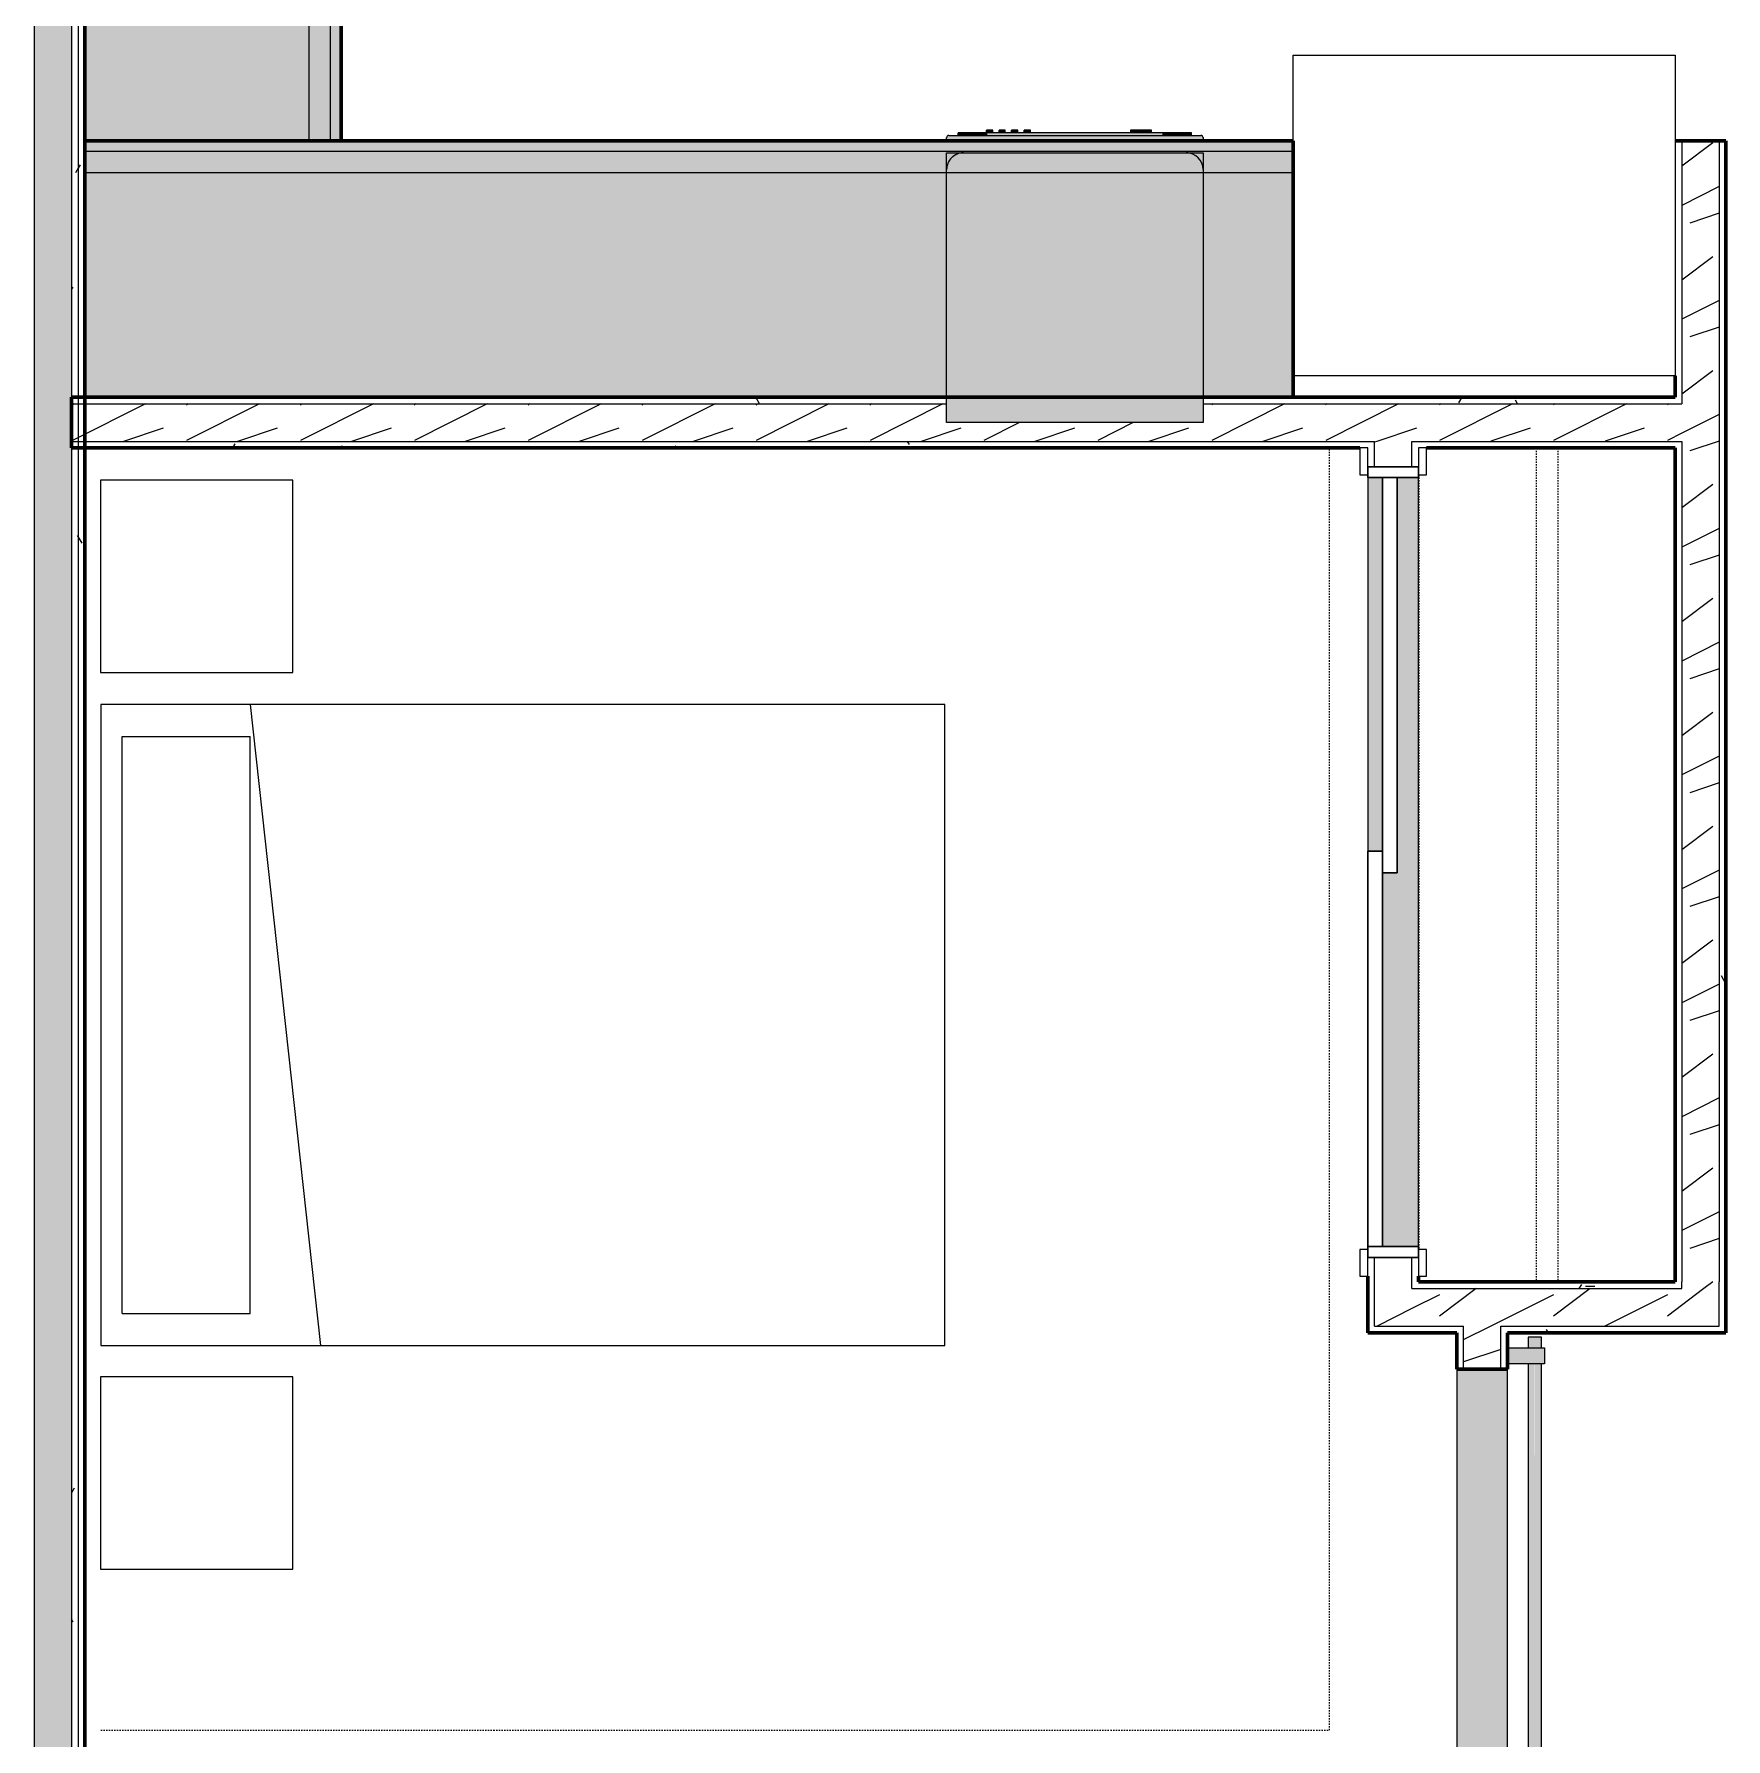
# Model space of a CAD drawing. Header units: inches. Extents: x -4061 to -1937, y 9836 to 11171.
# Drawn here: x -3407.7 to -3249.3, y 10524 to 10683.5 of the extents above; entities that cross this region are included whole.
import ezdxf

# ---------------------------------------------------------------- set-up
doc = ezdxf.new("R2010")
doc.units = ezdxf.units.IN
doc.header["$MEASUREMENT"] = 0
doc.linetypes.add('Dash', pattern=[0.25, 0.125, -0.125])
for name, color, linetype, lineweight in [('0-1', 7, 'Continuous', 5), ('0-2', 250, 'Continuous', 9), ('A-DOOR-1', 250, 'Continuous', 9), ('A-DOOR-2', 50, 'Continuous', 30), ('A-DOOR-3', 90, 'Continuous', 18), ('A-DOOR-4', 135, 'Continuous', 18), ('A-DOOR-5', 7, 'Continuous', 18), ('A-DOOR-6', 10, 'Continuous', 60), ('A-DOOR-FRAM-1', 50, 'Continuous', 30), ('A-WALL', 113, 'Continuous', 18), ('A-WALL-1', 8, 'Continuous', 5), ('A-WALL-2', 10, 'Continuous', 60), ('A-WALL-3', 7, 'Continuous', 18), ('A-WALL-PATT-1', 250, 'Continuous', 9), ('A-WALL-PATT-2', 253, 'Continuous', 9), ('A-WALL-PATT-4', 111, 'Continuous', 9), ('I-FURN-1', 250, 'Continuous', 9), ('I-FURN-HDLN-1', 250, 'Dash', 9), ('I-WALL-2', 2, 'Continuous', 60), ('Q-CASE-1', 253, 'Continuous', 9), ('Q-CASE-2', 10, 'Continuous', 60), ('Q-CASE-3', 250, 'Continuous', 9), ('Q-CASE-HDLN-1', 250, 'Dash', 9), ('Q-SPCQ-1', 250, 'Continuous', 9), ('Q-SPCQ-2', 55, 'Continuous', 9)]:
    doc.layers.add(name, color=color, linetype=linetype, lineweight=lineweight)
pattern_1 = [(0, (-88.066, -241.96), (20.48, 5.12), [0.845, -14.515, 0.845, -14.515, -81.92]), (0, (-88.066, -241.96), (20.48, 5.12), [-30.72, 0.845, -29.875, 0.845, -14.515, -35.84]), (0, (-88.066, -241.96), (20.48, 5.12), [-76.8, 0.845, -9.395, 0.845, -24.755]), (120, (-80.386, -239.4), (-14.67405, 15.1762003), [0.845, -14.515, 0.845, -14.515, -81.92]), (120, (-80.386, -239.4), (-14.67405, 15.1762003), [-30.72, 0.845, -29.875, 0.845, -14.515, -35.84]), (120, (-80.386, -239.4), (-14.67405, 15.1762003), [-76.8, 0.845, -9.395, 0.845, -24.755]), (240, (-77.826, -229.16), (-5.80595, -20.2962003), [0.845, -14.515, 0.845, -14.515, -81.92]), (240, (-77.826, -229.16), (-5.80595, -20.2962003), [-30.72, 0.845, -29.875, 0.845, -14.515, -35.84]), (240, (-77.826, -229.16), (-5.80595, -20.2962003), [-76.8, 0.845, -9.395, 0.845, -24.755])]
pattern_2 = [(216.87, (-83.801, -231.298), (31.9871619, 21.32545714), [5.331, -47.981]), (206.565, (-77.404, -234.497), (-10.662476, -10.6620098), [11.921, -11.921]), (198.435, (-77.404, -239.828), (-21.3244936, -10.6625869), [6.744, -26.974])]

# ---------------------------------------------------------------- blocks, each defined once
blk = doc.blocks.new('FOLDING_SLIDING CLOSET - 72_ x 80_-1372823-ENLARGED RCP - 2ND FLOOR PLAN - WEST')
at = {"layer": 'A-DOOR-1'}
for p, q in [((-36.25, 3), (-38.75, 3)), ((-38.75, 3), (-38.75, 2.25)), ((-38.75, 2.25), (-36.25, 2.25)), ((-36.25, 2.25), (-36.25, 3)), ((38.75, 3), (36.25, 3)), ((36.25, 3), (36.25, 2.25)), ((36.25, 2.25), (38.75, 2.25)), ((38.75, 2.25), (38.75, 3)), ((-36.25, -2.5), (-38.75, -2.5)), ((-38.75, -2.5), (-38.75, -3.25)), ((-36.25, -3.25), (-36.25, -2.5)), ((38.75, -2.5), (36.25, -2.5)), ((36.25, -2.5), (36.25, -3.25)), ((38.75, -3.25), (38.75, -2.5)), ((-38.75, -3.25), (-36.25, -3.25)), ((36.25, -3.25), (38.75, -3.25))]:
    blk.add_line(p, q, dxfattribs=at)
at = {"layer": 'A-DOOR-2'}
for p, q in [((1, 2.25), (-36, 2.25)), ((-36, 2.25), (-36, 0.875)), ((1, 0.875), (1, 2.25)), ((-36, 0.875), (1, 0.875)), ((36, 0.875), (-1, 0.875)), ((-1, 0.875), (-1, -0.5)), ((36, -0.5), (36, 0.875)), ((-1, -0.5), (36, -0.5))]:
    blk.add_line(p, q, dxfattribs=at)
at = {"layer": 'A-DOOR-FRAM-1'}
for p, q in [((-36, 2.25), (-37, 2.25)), ((-37, 2.25), (-37, -2.5)), ((-36, -2.5), (-36, 2.25)), ((36, 2.25), (36, -2.5)), ((37, 2.25), (36, 2.25)), ((37, -2.5), (37, 2.25)), ((-37, -2.5), (-36, -2.5)), ((36, -2.5), (37, -2.5))]:
    blk.add_line(p, q, dxfattribs=at)
blk = doc.blocks.new('Refrigerator_-_Side-by-Side_6047 - 36_ X 30_-1372843-ENLARGED RCP - 2ND FLOOR PLAN - WEST')
at = {"layer": 'Q-SPCQ-1'}
for p, q in [((-17.88, 15.58), (17.87, 15.58)), ((-17.88, -14.42), (-17.88, 15.58)), ((17.87, 15.58), (17.87, -14.42)), ((17.87, -14.42), (-17.88, -14.42))]:
    blk.add_line(p, q, dxfattribs=at)
blk = doc.blocks.new('OD_CW_Base Cabinet - OD_CW_Base Cabinet-1965007-ENLARGED RCP - 2ND FLOOR PLAN - WEST')
at = {"layer": 'Q-CASE-1'}
for points in [[(0.74, 3), (113.84, 3), (113.84, 24), (0.74, 24), (0.74, 13.84)], [(24.03, 1), (113.84, 1), (113.84, 3), (33.18, 3), (33.18, 1.13), (9.18, 1.13), (9.18, 3), (0.74, 3), (0.74, 1), (16.37, 1)], [(113.84, 0), (113.84, 1), (0.74, 1), (0.74, 0), (92.84, 0)]]:
    blk.add_hatch(color=256, dxfattribs=at).paths.add_polyline_path(points, flags=0)
at = {"layer": 'Q-CASE-2'}
for p, q in [((113.84, 24), (0.74, 24)), ((0.74, 24), (0.74, 0)), ((113.84, 0), (113.84, 24)), ((0.74, 0), (113.84, 0))]:
    blk.add_line(p, q, dxfattribs=at)
at = {"layer": 'Q-CASE-3'}
for p, q in [((0.74, 24), (0.74, 3)), ((0.74, 24), (113.84, 24)), ((113.84, 3), (113.84, 24)), ((0.74, 3), (113.84, 3)), ((113.84, 1), (113.84, 3)), ((0.74, 1), (113.84, 1)), ((0.74, 1), (113.84, 1)), ((0.74, 0), (92.84, 0)), ((113.84, 0), (113.84, 1))]:
    blk.add_line(p, q, dxfattribs=at)
blk = doc.blocks.new('Dishwasher_15404 - 34_ counter-V3-ENLARGED RCP - 2ND FLOOR PLAN - WEST')
at = {"layer": 'Q-SPCQ-2'}
h = blk.add_hatch(color=256, dxfattribs=at)
h.paths.add_polyline_path([(25.25, 1.57), (25.24, 22.52), (25.17, 22.9), (24.98, 23.29), (24.74, 23.58), (24.46, 23.79), (24.08, 23.95), (23.68, 24), (23.38, 24), (23.38, 0), (23.68, 0), (24.08, 0.05), (24.46, 0.21), (24.83, 0.52), (25.04, 0.79), (25.2, 1.17)], flags=0)
h.paths.add_polyline_path([(2.37, 0), (2.37, 24), (0, 24), (0, 0)], flags=0)
h = blk.add_hatch(color=256, dxfattribs=at)
h.paths.add_polyline_path([(25.25, 22.43), (25.25, 24), (23.68, 24), (24.08, 23.95), (24.46, 23.79), (24.83, 23.48), (25.04, 23.21), (25.22, 22.75), (25.24, 22.52)], flags=0)
h.paths.add_polyline_path([(25.25, 0), (25.25, 1.57), (25.2, 1.17), (24.96, 0.67), (24.74, 0.42), (24.46, 0.21), (24.08, 0.05), (23.68, 0), (25.2, 0)], flags=0)
for points in [[(26.87, 14.85), (26.85, 23.86), (26.82, 23.94), (26.63, 24), (26.37, 24), (26.37, 0), (26.73, 0.01), (26.82, 0.06), (26.87, 0.2), (26.87, 7.19)], [(25, 23.26), (24.96, 23.33), (24.98, 23.29)], [(27.12, 22.91), (26.87, 22.91), (26.87, 21.39), (27.12, 21.39), (27.12, 22.68)], [(27.12, 20.19), (27.12, 21.39), (26.87, 21.39), (26.87, 20.19)], [(27.12, 3.81), (27.12, 20.19), (26.87, 20.19), (26.87, 3.81)], [(27.37, 20.19), (27.37, 20.28), (27.12, 20.28), (27.12, 19.69), (27.37, 19.69)], [(27.37, 18.51), (27.37, 19.1), (27.12, 19.1), (27.12, 18.51)], [(27.37, 17.33), (27.37, 17.92), (27.12, 17.92), (27.12, 17.33)], [(27.37, 16.15), (27.37, 16.74), (27.12, 16.74), (27.12, 16.15)], [(27.37, 6.06), (27.37, 6.79), (27.12, 6.79), (27.12, 5.81), (27.37, 5.81)], [(27.37, 5.81), (27.12, 5.81), (27.12, 4.82), (27.37, 4.82), (27.37, 5.55)], [(27.12, 2.99), (27.12, 3.81), (26.87, 3.81), (26.87, 2.61), (27.12, 2.61), (27.12, 2.78)], [(27.12, 2.61), (26.87, 2.61), (26.87, 1.09), (27.12, 1.09)]]:
    blk.add_hatch(color=256, dxfattribs=at).paths.add_polyline_path(points, flags=0)
at = {"layer": 'Q-SPCQ-1'}
for p, q in [((0, 24), (23.68, 24)), ((0, 0), (0, 24)), ((23.68, 24), (25.25, 24)), ((25.25, 24), (25.25, 22.43)), ((26.37, 24), (26.68, 24)), ((25.25, 22.43), (25.25, 1.57)), ((26.87, 23.8), (26.87, 0.2)), ((26.87, 22.91), (27.12, 22.91)), ((27.12, 21.39), (27.12, 22.91)), ((27.12, 20.19), (27.12, 21.39)), ((27.12, 20.28), (27.37, 20.28)), ((27.12, 3.81), (27.12, 20.19)), ((27.12, 19.69), (27.37, 19.69)), ((27.37, 19.69), (27.37, 20.28)), ((27.12, 19.1), (27.37, 19.1)), ((27.12, 18.51), (27.37, 18.51)), ((27.12, 17.92), (27.37, 17.92)), ((27.37, 17.33), (27.37, 17.92)), ((27.37, 18.51), (27.37, 19.1)), ((27.12, 17.33), (27.37, 17.33)), ((27.12, 16.74), (27.37, 16.74)), ((27.12, 16.15), (27.37, 16.15)), ((27.37, 16.15), (27.37, 16.74)), ((27.37, 6.79), (27.12, 6.79)), ((27.37, 5.81), (27.37, 6.79)), ((27.12, 4.82), (27.37, 4.82)), ((27.37, 4.82), (27.37, 5.81)), ((27.12, 2.61), (27.12, 3.81)), ((27.12, 1.09), (27.12, 2.61)), ((23.68, 0), (0, 0)), ((25.25, 1.57), (25.25, 0)), ((26.87, 1.09), (27.12, 1.09)), ((25.25, 0), (23.68, 0)), ((26.68, 0), (26.37, 0))]:
    blk.add_line(p, q, dxfattribs=at)
for centre, radius, start, end in [((23.68, 22.43), 1.57, 360, 90), ((26.68, 23.8), 0.197, 360, 90), ((23.68, 22.43), 1.57, 32.077, 42.3359), ((23.68, 22.43), 1.57, 17.8182, 27.5266), ((23.68, 22.43), 1.57, 360, 13.6425), ((23.68, 1.57), 1.57, 270, 360), ((23.68, 1.57), 1.57, 317.6641, 327.923), ((23.68, 1.57), 1.57, 332.4734, 342.1818), ((23.68, 1.57), 1.57, 346.3575, 360), ((26.68, 0.2), 0.197, 270, 360), ((26.68, 0.2), 0.197, 285, 345)]:
    blk.add_arc(centre, radius, start, end, dxfattribs=at)
blk = doc.blocks.new('OD_CW_Base Cabinet - OD_CW_Base Cabinet-1965008-ENLARGED RCP - 2ND FLOOR PLAN - WEST')
at = {"layer": 'Q-CASE-1'}
for points in [[(133.01, 24), (0.74, 24), (0.74, 3), (133.01, 3)], [(133.01, 1), (70.97, 1), (70.97, 0.63), (46.97, 0.63), (46.97, 1), (0.74, 1), (0.74, 0), (133.01, 0), (133.01, 0.63)]]:
    blk.add_hatch(color=256, dxfattribs=at).paths.add_polyline_path(points, flags=0)
h = blk.add_hatch(color=256, dxfattribs=at)
h.paths.add_polyline_path([(133.01, 1), (133.01, 3), (70.97, 3), (70.97, 1)], flags=0)
h.paths.add_polyline_path([(46.97, 1), (46.97, 3), (0.74, 3), (0.74, 1)], flags=0)
at = {"layer": 'Q-CASE-2'}
for p, q in [((133.01, 24), (0.74, 24)), ((0.74, 24), (0.74, 0)), ((133.01, 0), (133.01, 24)), ((0.74, 0), (133.01, 0))]:
    blk.add_line(p, q, dxfattribs=at)
at = {"layer": 'Q-CASE-3'}
for p, q in [((0.74, 24), (0.74, 3)), ((0.74, 24), (133.01, 24)), ((133.01, 3), (133.01, 24)), ((0.74, 3), (0.74, 1)), ((0.74, 3), (133.01, 3)), ((133.01, 1), (133.01, 3)), ((0.74, 1), (0.74, 0)), ((0.74, 1), (46.97, 1)), ((0.74, 1), (46.97, 1)), ((0.74, 0), (133.01, 0)), ((70.97, 1), (133.01, 1)), ((70.97, 1), (133.01, 1)), ((133.01, 0), (133.01, 1))]:
    blk.add_line(p, q, dxfattribs=at)
blk = doc.blocks.new('Interior_barn_door_18732 - Interior_barn_door_18732-1655839-ENLARGED RCP - 2ND FLOOR PLAN - WEST')
at = {"layer": 'A-DOOR-3'}
for points in [[(-23.44, -6), (-23.44, -5.82), (-23.68, -5.82), (-23.66, -6.07), (-23.44, -6.07)], [(-22.49, -6.32), (-23.63, -6.32), (-23.63, -6.57), (-22.49, -6.56), (-22.49, -6.37)], [(-22.69, -6), (-22.69, -5.82), (-23.44, -5.82), (-23.44, -6.07), (-22.69, -6.07)], [(-22.82, -6.07), (-23.31, -6.07), (-23.28, -6.32), (-22.82, -6.32)], [(-22.45, -6.07), (-22.47, -5.82), (-22.69, -5.82), (-22.67, -6.07), (-22.47, -6.07)], [(-20.63, -6.32), (-22.49, -6.32), (-22.49, -6.57), (-20.63, -6.57)]]:
    blk.add_hatch(color=256, dxfattribs=at).paths.add_polyline_path(points, flags=0)
at = {"layer": 'A-DOOR-4'}
h = blk.add_hatch(color=256, dxfattribs=at)
h.paths.add_polyline_path([(20, -5.85), (20, -2.38), (18.5, -2.38), (18.5, -5.85)], flags=0)
h.paths.add_polyline_path([(-57.5, -5.82), (-57.5, -2.38), (-59, -2.38), (-59, -5.85), (-57.5, -5.85)], flags=0)
h = blk.add_hatch(color=256, dxfattribs=at)
h.paths.add_polyline_path([(21, -4.64), (21, -4.32), (20, -4.34), (20, -4.95), (21, -4.95), (21, -4.79)], flags=0)
h.paths.add_polyline_path([(18.5, -4.51), (18.5, -4.32), (-19.9, -4.34), (-19.9, -4.95), (18.5, -4.94), (18.5, -4.51)], flags=0)
h.paths.add_polyline_path([(-55.9, -4.79), (-55.9, -4.32), (-57.5, -4.34), (-57.5, -4.95), (-55.9, -4.95), (-55.9, -4.79)], flags=0)
h.paths.add_polyline_path([(-59, -4.34), (-59, -4.32), (-60, -4.34), (-60, -4.95), (-59, -4.95), (-59, -4.41)], flags=0)
for points in [[(-19.9, -4.07), (-55.9, -4.07), (-55.9, -5.82), (-19.9, -5.82), (-19.9, -5.02)], [(-52.06, -6), (-52.06, -5.82), (-53.56, -5.85), (-53.56, -6)]]:
    blk.add_hatch(color=256, dxfattribs=at).paths.add_polyline_path(points, flags=0)
h = blk.add_hatch(color=256, dxfattribs=at)
h.paths.add_polyline_path([(21, -5.26), (21, -4.95), (20, -4.95), (20, -5.57), (21, -5.55), (21, -5.39)], flags=0)
h.paths.add_polyline_path([(18.5, -5.26), (18.5, -4.95), (-19.9, -4.95), (-19.9, -5.57), (18.5, -5.55), (18.5, -5.39)], flags=0)
h.paths.add_polyline_path([(-55.9, -5.57), (-55.9, -4.95), (-57.5, -4.95), (-57.5, -5.57)], flags=0)
h.paths.add_polyline_path([(-59, -5.39), (-59, -4.95), (-60, -4.95), (-60, -5.57), (-59, -5.55), (-59, -5.39)], flags=0)
h = blk.add_hatch(color=256, dxfattribs=at)
h.paths.add_polyline_path([(-22.23, -6), (-22.23, -5.82), (-22.45, -5.82), (-22.45, -6)], flags=0)
h.paths.add_polyline_path([(-23.68, -5.82), (-23.73, -5.82), (-23.73, -6), (-23.68, -6)], flags=0)
at = {"layer": 'A-DOOR-1'}
for p, q in [((-23.69, -5.82), (-23.69, -6.07)), ((-23.68, -6.07), (-23.69, -6.07)), ((-23.69, -6.07), (-23.44, -6.07)), ((-22.49, -6.32), (-23.63, -6.32)), ((-23.63, -6.32), (-23.63, -6.57)), ((-23.44, -6.07), (-22.69, -6.07)), ((-23.32, -6.07), (-23.32, -6.32)), ((-23.32, -6.07), (-23.32, -6.32)), ((-22.82, -6.32), (-22.82, -6.07)), ((-22.82, -6.32), (-22.82, -6.07)), ((-22.69, -6.07), (-22.44, -6.07)), ((-22.49, -6.57), (-22.49, -6.32)), ((-22.44, -6.07), (-22.45, -6.07)), ((-22.44, -6.07), (-22.44, -5.82)), ((-20.62, -6.57), (-20.62, -6.32)), ((-23.63, -6.57), (-22.49, -6.57))]:
    blk.add_line(p, q, dxfattribs=at)
for points, knots in [([(-20.64, -6.32), (-20.62, -6.32), (-20.61, -6.32), (-20.73, -6.32), (-21.01, -6.32), (-21.53, -6.32), (-22.12, -6.32), (-22.38, -6.32), (-22.48, -6.32)], [-0.5310493, -0.5310493, -0.5310493, -0.5310493, -0.4969616, -0.4376596, -0.3707648, -0.2964689, -0.2105513, -0.1495851, -0.1495851, -0.1495851, -0.1495851]), ([(-22.49, -6.57), (-22.4, -6.57), (-22.1, -6.57), (-21.53, -6.57), (-21, -6.57), (-20.74, -6.57), (-20.61, -6.57), (-20.62, -6.57), (-20.64, -6.57)], [0.1495851, 0.1495851, 0.1495851, 0.1495851, 0.2105513, 0.2964689, 0.3707648, 0.4376596, 0.4969616, 0.5310493, 0.5310493, 0.5310493, 0.5310493])]:
    blk.add_open_spline(points, degree=3, knots=knots, dxfattribs=at)
at = {"layer": 'A-DOOR-5'}
for p, q in [((-59, -5.85), (-59, -2.38)), ((-57.5, -2.38), (-57.5, -5.85)), ((18.5, -5.85), (18.5, -2.38)), ((20, -2.38), (20, -5.85)), ((-59, -4.32), (-60, -4.32)), ((-60, -4.32), (-60, -4.95)), ((-55.9, -4.32), (-57.5, -4.32)), ((-55.9, -5.82), (-55.9, -4.07)), ((-55.9, -4.07), (-19.9, -4.07)), ((-19.9, -4.07), (-19.9, -5.82)), ((18.5, -4.32), (-19.9, -4.32)), ((21, -4.32), (20, -4.32)), ((21, -4.95), (21, -4.32)), ((-60, -4.95), (-60, -5.57)), ((-60, -5.57), (-59, -5.57)), ((-57.5, -5.85), (-59, -5.85)), ((-57.5, -5.57), (-55.9, -5.57)), ((-19.9, -5.82), (-55.9, -5.82)), ((-19.9, -5.57), (18.5, -5.57)), ((20, -5.85), (18.5, -5.85)), ((20, -5.57), (21, -5.57)), ((21, -5.57), (21, -4.95))]:
    blk.add_line(p, q, dxfattribs=at)
at = {"layer": 'A-DOOR-6'}
for p, q in [((-53.56, -6), (-53.56, -5.82)), ((-52.06, -6), (-53.56, -6)), ((-52.06, -5.82), (-52.06, -6)), ((-23.73, -6), (-23.73, -5.82)), ((-23.68, -6), (-23.73, -6)), ((-22.23, -6), (-22.45, -6)), ((-22.23, -5.82), (-22.23, -6))]:
    blk.add_line(p, q, dxfattribs=at)
blk = doc.blocks.new('OD_CW_Closet - OD_CW_Closet-V11-ENLARGED RCP - 2ND FLOOR PLAN - WEST')
at = {"layer": 'Q-CASE-HDLN-1'}
for p, q in [((0.74, 13), (78.78, 13)), ((0.74, 11), (78.78, 11)), ((3.24, 0), (75.74, 0)), ((78.24, 0), (78.78, 0))]:
    blk.add_line(p, q, dxfattribs=at)
blk = doc.blocks.new('Bed-Standard - Queen 60_ x 79_-1242961-ENLARGED RCP - 2ND FLOOR PLAN - WEST')
at = {"layer": 'I-FURN-1'}
for p, q in [((40.69, 37.7), (-19.31, 37.7)), ((-19.31, 37.7), (-19.31, -41.3)), ((40.69, -41.3), (40.69, 37.7)), ((-16.31, 35.7), (-16.31, 23.7)), ((-16.31, 35.7), (37.69, 35.7)), ((37.69, 35.7), (37.69, 23.7)), ((40.69, 23.7), (-19.31, 17.13)), ((-16.31, 23.7), (37.69, 23.7)), ((-19.31, -41.3), (40.69, -41.3))]:
    blk.add_line(p, q, dxfattribs=at)
at = {"layer": 'I-FURN-HDLN-1'}
for p, q in [((-55.31, 37.7), (-55.31, -77.3)), ((64.69, -77.3), (64.69, 37.7)), ((-55.31, -77.3), (64.69, -77.3))]:
    blk.add_line(p, q, dxfattribs=at)
blk = doc.blocks.new('Table-Night Stand - 18_ x 18_ x 24_-1352623-ENLARGED RCP - 2ND FLOOR PLAN - WEST')
at = {"layer": 'I-FURN-1'}
for p, q in [((18.15, 18), (0.15, 18)), ((0.15, 18), (0.15, 0)), ((18.15, 0), (18.15, 18)), ((0.15, 0), (18.15, 0))]:
    blk.add_line(p, q, dxfattribs=at)
blk = doc.blocks.new('CTR - 1st Phase - Unit Layouts_rvt-1-ENLARGED RCP - 2ND FLOOR PLAN - WEST')
at = {"layer": 'A-WALL-1'}
h = blk.add_hatch(color=256, dxfattribs=at)
h.paths.add_polyline_path([(-3281.47, 10570.06), (-3278.1, 10570.06), (-3278.1, 10642.06), (-3280.1, 10642.06), (-3280.1, 10605.06), (-3281.47, 10605.06), (-3281.47, 10585.29)], flags=0)
h.paths.add_polyline_path([(-3282.85, 10607.06), (-3281.47, 10607.06), (-3281.47, 10642.06), (-3282.85, 10642.06), (-3282.85, 10612.88)], flags=0)
blk.add_hatch(color=256, dxfattribs=at).paths.add_polyline_path([(-3273.6, 10522.59), (-3269.77, 10522.59), (-3269.77, 10558.59), (-3274.52, 10558.59), (-3274.52, 10522.59), (-3273.9, 10522.59)], flags=0)
at = {"layer": 'A-WALL-PATT-1'}
h = blk.add_hatch(dxfattribs=at)
h.set_pattern_fill('FP_1', color=256, style=0, pattern_type=2)
h.set_pattern_definition(pattern_1)
h.paths.add_polyline_path([(-3253.45, 10566.76), (-3253.45, 10645.43), (-3254.07, 10645.43), (-3254.07, 10566.76)], flags=0)
h.paths.add_polyline_path([(-3253.45, 10648.93), (-3253.45, 10673.56), (-3254.07, 10673.56), (-3254.07, 10648.93)], flags=0)
h = blk.add_hatch(dxfattribs=at)
h.set_pattern_fill('FP_1', color=256, style=0, pattern_type=2)
h.set_pattern_definition(pattern_1)
h.paths.add_polyline_path([(-3249.32, 10562.63), (-3249.32, 10673.56), (-3249.95, 10673.56), (-3249.95, 10562.63)], flags=0)
h = blk.add_hatch(dxfattribs=at)
h.set_pattern_fill('FP_1', color=256, style=0, pattern_type=2)
h.set_pattern_definition(pattern_1)
h.paths.add_polyline_path([(-3335.7, 10648.93), (-3322.26, 10648.93), (-3322.26, 10649.56), (-3402.92, 10649.56), (-3402.92, 10648.93), (-3350.24, 10648.93)], flags=0)
h.paths.add_polyline_path([(-3282.22, 10648.93), (-3254.07, 10648.93), (-3254.07, 10649.56), (-3298.26, 10649.56), (-3298.26, 10648.93), (-3288.92, 10648.93)], flags=0)
h = blk.add_hatch(dxfattribs=at)
h.set_pattern_fill('FP_1', color=256, style=0, pattern_type=2)
h.set_pattern_definition(pattern_1)
h.paths.add_polyline_path([(-3402.92, 10644.81), (-3282.22, 10644.81), (-3282.22, 10645.43), (-3402.92, 10645.43)], flags=0)
h.paths.add_polyline_path([(-3254.07, 10644.81), (-3254.07, 10645.43), (-3278.72, 10645.43), (-3278.72, 10644.81), (-3277.35, 10644.81)], flags=0)
h = blk.add_hatch(dxfattribs=at)
h.set_pattern_fill('FP_1', color=256, style=0, pattern_type=2)
h.set_pattern_definition(pattern_1)
h.paths.add_polyline_path([(-3278.1, 10566.13), (-3253.45, 10566.13), (-3253.45, 10566.76), (-3278.1, 10566.76), (-3278.1, 10566.49)], flags=0)
h = blk.add_hatch(dxfattribs=at)
h.set_pattern_fill('FP_1', color=256, style=0, pattern_type=2)
h.set_pattern_definition(pattern_1)
h.paths.add_polyline_path([(-3270.4, 10562.01), (-3249.32, 10562.01), (-3249.32, 10562.63), (-3270.4, 10562.63)], flags=0)
h.paths.add_polyline_path([(-3278.1, 10562.01), (-3273.9, 10562.01), (-3273.9, 10562.63), (-3282.22, 10562.63), (-3282.22, 10562.01), (-3278.72, 10562.01)], flags=0)
h = blk.add_hatch(dxfattribs=at)
h.set_pattern_fill('FP_1', color=256, style=0, pattern_type=2)
h.set_pattern_definition(pattern_1)
h.paths.add_polyline_path([(-3270.4, 10475.13), (-3269.77, 10475.14), (-3269.77, 10522.59), (-3270.4, 10522.59), (-3270.4, 10475.14)], flags=0)
h.paths.add_polyline_path([(-3269.77, 10558.59), (-3269.77, 10562.01), (-3270.4, 10562.01), (-3270.4, 10558.59)], flags=0)
at = {"layer": 'A-WALL-PATT-2'}
h = blk.add_hatch(dxfattribs=at)
h.set_pattern_fill('FP_2', color=256, style=0, pattern_type=2)
h.set_pattern_definition(pattern_2)
h.paths.add_polyline_path([(-3253.45, 10566.13), (-3249.95, 10566.13), (-3249.95, 10673.56), (-3253.45, 10673.56), (-3253.45, 10566.76)], flags=0)
h = blk.add_hatch(dxfattribs=at)
h.set_pattern_fill('FP_2', color=256, style=0, pattern_type=2)
h.set_pattern_definition(pattern_2)
h.paths.add_polyline_path([(-3282.22, 10645.43), (-3253.45, 10645.45), (-3253.45, 10648.93), (-3298.26, 10648.93), (-3298.26, 10647.18), (-3322.26, 10647.18), (-3322.26, 10648.93), (-3404.17, 10648.93), (-3404.17, 10645.43), (-3288.92, 10645.43)], flags=0)
h = blk.add_hatch(dxfattribs=at)
h.set_pattern_fill('FP_2', color=256, style=0, pattern_type=2)
h.set_pattern_definition(pattern_2)
h.paths.add_polyline_path([(-3282.22, 10562.63), (-3278.72, 10562.63), (-3278.72, 10569.06), (-3282.22, 10569.06), (-3282.22, 10566.13)], flags=0)
h.paths.add_polyline_path([(-3278.72, 10643.06), (-3278.72, 10645.43), (-3282.22, 10645.43), (-3282.22, 10643.06)], flags=0)
h = blk.add_hatch(dxfattribs=at)
h.set_pattern_fill('FP_2', color=256, style=0, pattern_type=2)
h.set_pattern_definition(pattern_2)
h.paths.add_polyline_path([(-3249.95, 10562.63), (-3249.95, 10566.13), (-3278.72, 10566.13), (-3278.72, 10562.63), (-3253.45, 10562.63)], flags=0)
h = blk.add_hatch(dxfattribs=at)
h.set_pattern_fill('FP_2', color=256, style=0, pattern_type=2)
h.set_pattern_definition(pattern_2)
h.paths.add_polyline_path([(-3270.4, 10475.13), (-3270.4, 10522.59), (-3273.9, 10522.59), (-3273.9, 10475.13), (-3271.07, 10475.13)], flags=0)
h.paths.add_polyline_path([(-3270.4, 10558.59), (-3270.4, 10562.63), (-3273.9, 10562.63), (-3273.9, 10558.59), (-3273.6, 10558.59)], flags=0)
at = {"layer": 'A-WALL-2'}
for p, q in [((-3254.07, 10673.56), (-3249.32, 10673.56)), ((-3249.32, 10673.56), (-3249.32, 10566.76)), ((-3254.07, 10649.56), (-3254.07, 10651.56)), ((-3404.17, 10644.81), (-3404.17, 10649.56)), ((-3404.17, 10649.56), (-3402.92, 10649.56)), ((-3289.82, 10649.56), (-3254.07, 10649.56)), ((-3283.6, 10644.81), (-3404.17, 10644.81)), ((-3254.07, 10644.81), (-3277.35, 10644.81)), ((-3254.07, 10566.76), (-3254.07, 10644.81)), ((-3282.85, 10562.01), (-3282.85, 10567.31)), ((-3278.1, 10567.31), (-3278.1, 10566.76)), ((-3278.1, 10566.76), (-3254.07, 10566.76)), ((-3249.32, 10566.76), (-3249.32, 10562.63)), ((-3249.32, 10562.63), (-3249.32, 10562.01)), ((-3282.22, 10562.01), (-3282.85, 10562.01)), ((-3278.1, 10562.01), (-3282.22, 10562.01)), ((-3274.52, 10562.01), (-3278.1, 10562.01)), ((-3274.52, 10558.59), (-3274.52, 10562.01)), ((-3269.77, 10562.01), (-3269.77, 10558.59)), ((-3249.32, 10562.01), (-3269.77, 10562.01)), ((-3269.77, 10558.59), (-3274.52, 10558.59))]:
    blk.add_line(p, q, dxfattribs=at)
at = {"layer": 'A-WALL-3'}
for p, q in [((-3253.45, 10673.56), (-3253.45, 10648.93)), ((-3249.95, 10673.56), (-3249.95, 10566.76)), ((-3404.17, 10648.93), (-3322.26, 10648.93)), ((-3298.26, 10648.93), (-3254.07, 10648.93)), ((-3254.07, 10648.93), (-3253.45, 10648.93)), ((-3404.17, 10645.43), (-3282.22, 10645.43)), ((-3282.22, 10644.81), (-3282.22, 10645.43)), ((-3278.72, 10644.81), (-3278.72, 10645.43)), ((-3278.72, 10645.43), (-3254.07, 10645.43)), ((-3254.07, 10645.43), (-3253.45, 10645.43)), ((-3253.45, 10645.43), (-3253.45, 10566.76)), ((-3282.22, 10643.06), (-3282.22, 10644.81)), ((-3278.72, 10643.06), (-3278.72, 10644.81)), ((-3282.85, 10642.06), (-3282.85, 10607.06)), ((-3278.1, 10570.06), (-3278.1, 10642.06)), ((-3282.22, 10562.63), (-3282.22, 10569.06)), ((-3278.72, 10566.13), (-3278.72, 10569.06)), ((-3278.72, 10566.13), (-3278.1, 10566.13)), ((-3278.1, 10566.13), (-3253.45, 10566.13)), ((-3253.45, 10566.13), (-3253.45, 10566.76)), ((-3249.95, 10566.13), (-3249.95, 10566.76)), ((-3249.95, 10562.63), (-3249.95, 10566.13)), ((-3282.22, 10562.63), (-3278.72, 10562.63)), ((-3278.72, 10562.63), (-3278.1, 10562.63)), ((-3278.1, 10562.63), (-3273.9, 10562.63)), ((-3273.9, 10562.01), (-3273.9, 10562.63)), ((-3270.4, 10562.01), (-3270.4, 10562.63)), ((-3270.4, 10562.63), (-3249.95, 10562.63)), ((-3273.9, 10558.59), (-3273.9, 10562.01)), ((-3270.4, 10558.59), (-3270.4, 10562.01)), ((-3274.52, 10558.59), (-3274.52, 10523.18)), ((-3269.77, 10522.59), (-3269.77, 10558.59))]:
    blk.add_line(p, q, dxfattribs=at)
at = {"layer": '0-2'}
for name, p, rotation in [('OD_CW_Base Cabinet - OD_CW_Base Cabinet-1965008-ENLARGED RCP - 2ND FLOOR PLAN - WEST', (-3378.92, 10672.82), 89.99999999998224), ('Dishwasher_15404 - 34_ counter-V3-ENLARGED RCP - 2ND FLOOR PLAN - WEST', (-3298.26, 10647.18), 89.99999999998282), ('OD_CW_Base Cabinet - OD_CW_Base Cabinet-1965007-ENLARGED RCP - 2ND FLOOR PLAN - WEST', (-3289.09, 10673.56), 180), ('Bed-Standard - Queen 60_ x 79_-1242961-ENLARGED RCP - 2ND FLOOR PLAN - WEST', (-3363.74, 10580.12), 89.99999999996481), ('FOLDING_SLIDING CLOSET - 72_ x 80_-1372823-ENLARGED RCP - 2ND FLOOR PLAN - WEST', (-3280.6, 10606.06), 89.99999999997588), ('OD_CW_Closet - OD_CW_Closet-V11-ENLARGED RCP - 2ND FLOOR PLAN - WEST', (-3278.07, 10645.54), 269.9999999999673), ('Table-Night Stand - 18_ x 18_ x 24_-1352623-ENLARGED RCP - 2ND FLOOR PLAN - WEST', (-3383.45, 10623.66), 89.99999999996034), ('Interior_barn_door_18732 - Interior_barn_door_18732-1655839-ENLARGED RCP - 2ND FLOOR PLAN - WEST', (-3272.15, 10540.59), 89.99999999997733), ('Table-Night Stand - 18_ x 18_ x 24_-1352623-ENLARGED RCP - 2ND FLOOR PLAN - WEST', (-3383.45, 10539.73), 89.99999999996481)]:
    blk.add_blockref(name, p, dxfattribs=dict(at, rotation=rotation))
blk.add_blockref('Refrigerator_-_Side-by-Side_6047 - 36_ X 30_-1372843-ENLARGED RCP - 2ND FLOOR PLAN - WEST', (-3271.95, 10665.98), dxfattribs=at)

msp = doc.modelspace()

# ---------------------------------------------------------------- hatches: boundary and pattern name
at = {"layer": 'A-WALL-PATT-4'}
h = msp.add_hatch(dxfattribs=at)
h.set_pattern_fill('FP_4', color=256, style=0, pattern_type=2)
h.set_pattern_definition([(161.57, (-87.746, -241.64), (-2.560496185, -0.000537386), [0, -18.214, 2.022, 0]), (18.43, (-88.386, -241.64), (-2.560496185, 0.000537386), [0, -18.214, 2.022, 0]), (108.43, (-87.746, -241.64), (1.27922091, -6.400876726), [6.07, -14.166]), (71.57, (-88.386, -241.64), (1.27922091, 6.400876726), [6.07, -14.166])])
h.paths.add_polyline_path([(-3404.17, 10450.41), (-3404.17, 10843.41), (-3407.67, 10843.41), (-3407.67, 10450.41)], flags=0)
h = msp.add_hatch(dxfattribs=at)
h.set_pattern_fill('FP_1', color=256, style=0, pattern_type=2)
h.set_pattern_definition(pattern_1)
h.paths.add_polyline_path([(-3404.17, 10453.91), (-3403.55, 10453.91), (-3403.55, 10645.43), (-3404.17, 10645.43), (-3404.17, 10472.53)], flags=0)
h.paths.add_polyline_path([(-3403.55, 10648.93), (-3403.55, 10843.41), (-3404.17, 10843.41), (-3404.17, 10648.93), (-3403.86, 10648.93)], flags=0)
h = msp.add_hatch(dxfattribs=at)
h.set_pattern_fill('FP_1', color=256, style=0, pattern_type=2)
h.set_pattern_definition(pattern_1)
h.paths.add_polyline_path([(-3403.55, 10454.54), (-3402.92, 10454.54), (-3402.92, 10645.43), (-3403.55, 10645.43), (-3403.55, 10472.53)], flags=0)
h.paths.add_polyline_path([(-3403.55, 10648.93), (-3402.92, 10648.93), (-3402.92, 10719.79), (-3403.55, 10719.79), (-3403.55, 10670.56)], flags=0)
h.paths.add_polyline_path([(-3403.55, 10743.79), (-3402.92, 10743.79), (-3402.92, 10843.41), (-3403.55, 10843.41), (-3403.55, 10773.21)], flags=0)

# ---------------------------------------------------------------- linework, layer by layer
at = {"layer": 'A-WALL'}
for p, q in [((-3407.67, 10843.41), (-3407.67, 10450.41)), ((-3404.17, 10843.41), (-3404.17, 10453.91)), ((-3403.55, 10719.79), (-3403.55, 10454.54))]:
    msp.add_line(p, q, dxfattribs=at)
at = {"layer": 'I-WALL-2'}
msp.add_line((-3402.92, 10649.56), (-3402.92, 10455.16), dxfattribs=at)

# ---------------------------------------------------------------- block references
at = {"layer": '0-1'}
msp.add_blockref('CTR - 1st Phase - Unit Layouts_rvt-1-ENLARGED RCP - 2ND FLOOR PLAN - WEST', (0, 0), dxfattribs=at)

doc.saveas('drawing.dxf')
